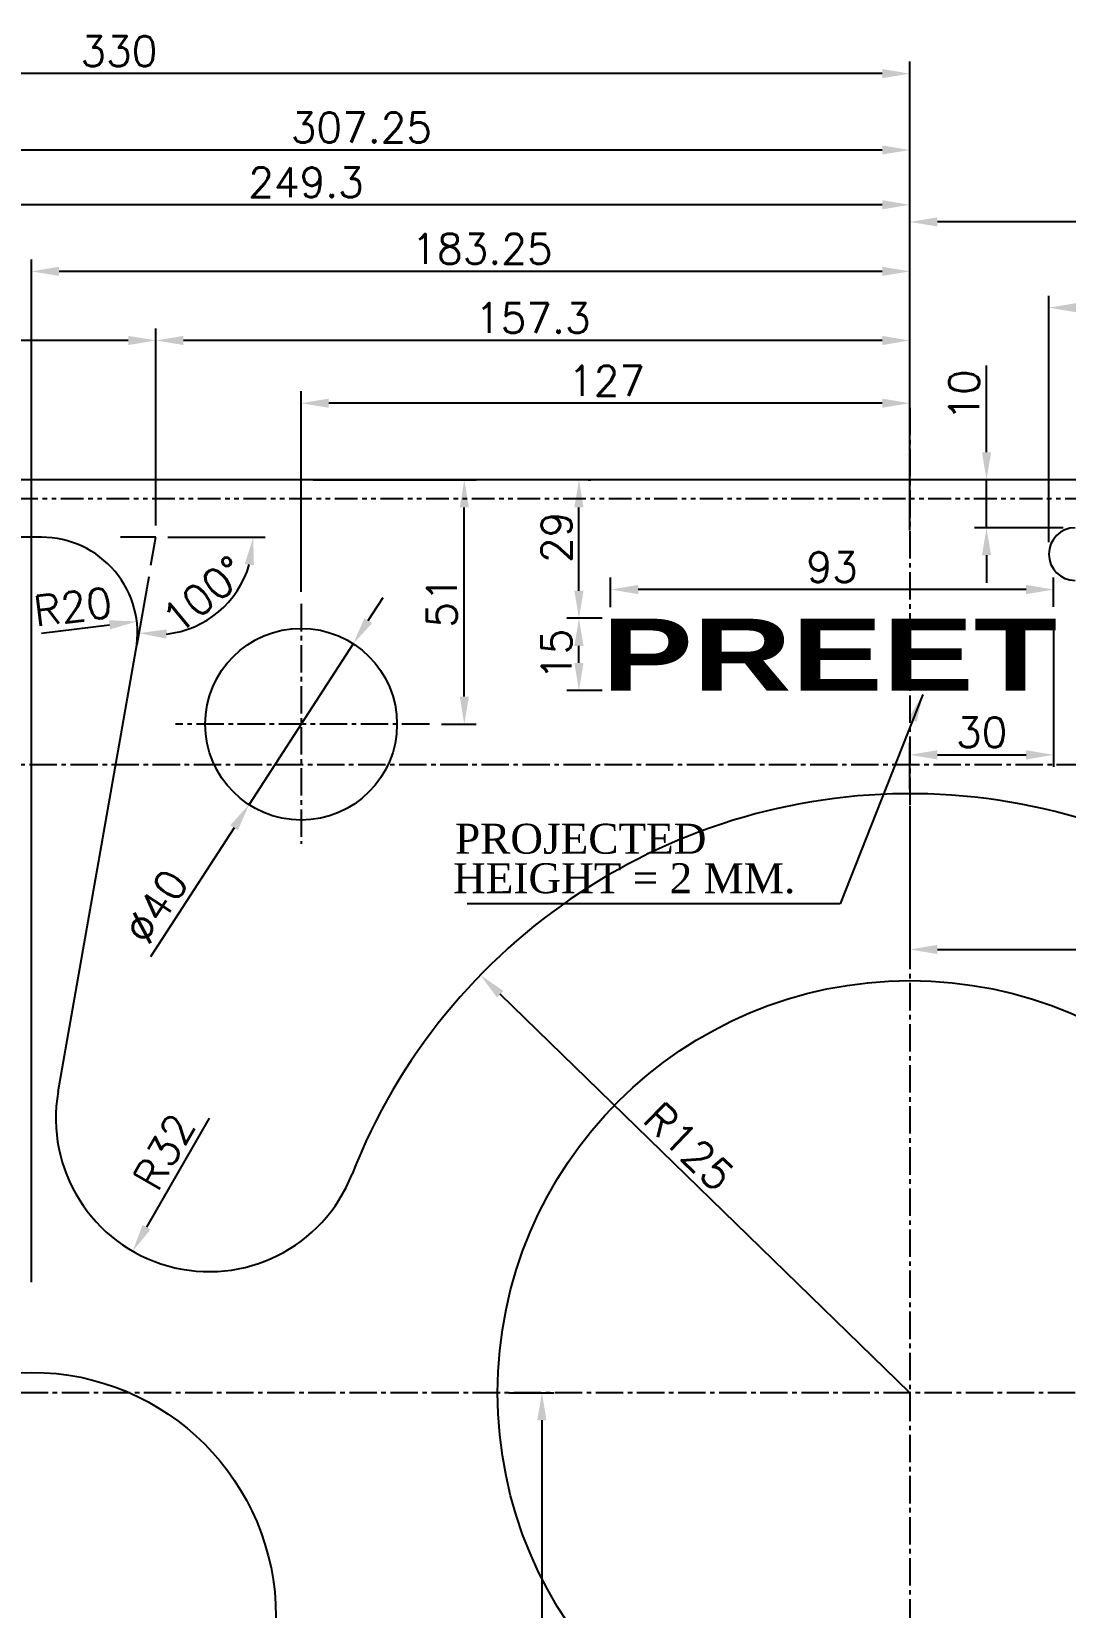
# Model space of a CAD drawing. Header units: millimetres. Extents: x -4466 to 20635, y -2270 to 9154.
# Drawn here: x 18551.4 to 18767.1, y 7878.8 to 8207.6 of the extents above; entities that cross this region are included whole.
import ezdxf
from ezdxf.enums import TextEntityAlignment as Align

# ---------------------------------------------------------------- set-up
doc = ezdxf.new("R2010")
doc.units = ezdxf.units.MM
doc.header["$LTSCALE"] = 0.3
doc.header["$PDSIZE"] = -50
doc.linetypes.add('CENTER2', pattern=[28.575, 19.05, -3.175, 3.175, -3.175])
doc.linetypes.add('PHANTOM2', pattern=[31.75, 15.875, -3.175, 3.175, -3.175, 3.175, -3.175])
for name, color, linetype in [('center', 1, 'CENTER2'), ('CHAIN ...', 8, 'PHANTOM2'), ('ht', 6, 'Continuous')]:
    doc.layers.add(name, color=color, linetype=linetype)
doc.styles.add('ARIAL-BLACK', font='')
doc.styles.add('ROMANTIC', font='romantic.ttf')
doc.styles.add('rs', font='romans.shx')
doc.styles.get('ARIAL-BLACK').set_extended_font_data('Arial Black')
doc.dimstyles.new('sarab', dxfattribs={"dimscale": 3, "dimtxt": 2.5, "dimasz": 2.3, "dimexe": 1, "dimexo": 1, "dimtad": 1, "dimdec": 3, "dimdsep": 46, "dimtxsty": 'rs', "dimcen": 0, "dimclrd": 1, "dimclre": 1, "dimclrt": 7, "dimadec": 3, "dimazin": 2, "dimtfac": 1, "dimtdec": 3, "dimtmove": 0, "dimatfit": 3, "dimfxl": 1, "dimarcsym": 0})
doc.dimstyles.new('sarab$0', dxfattribs={"dimscale": 3, "dimtxt": 2.5, "dimasz": 2.3, "dimexe": 1, "dimexo": 1, "dimtad": 1, "dimdec": 3, "dimdsep": 46, "dimtxsty": 'rs', "dimcen": 0, "dimclrd": 1, "dimclre": 1, "dimclrt": 7, "dimadec": 3, "dimazin": 2, "dimtfac": 1, "dimtdec": 3, "dimtmove": 0, "dimatfit": 3, "dimfxl": 1, "dimarcsym": 0})
doc.dimstyles.new('sarab$3', dxfattribs={"dimscale": 3, "dimtxt": 2.5, "dimasz": 2.3, "dimexe": 1, "dimexo": 1, "dimtad": 1, "dimdec": 3, "dimdsep": 46, "dimtxsty": 'rs', "dimcen": 0, "dimclrd": 1, "dimclre": 1, "dimclrt": 7, "dimadec": 3, "dimazin": 2, "dimtfac": 1, "dimtdec": 3, "dimtmove": 0, "dimatfit": 3, "dimfxl": 1, "dimarcsym": 0})
doc.dimstyles.new('sarab$4', dxfattribs={"dimscale": 3, "dimtxt": 2.5, "dimasz": 2.3, "dimexe": 1, "dimexo": 1, "dimtad": 1, "dimdec": 3, "dimdsep": 46, "dimtxsty": 'rs', "dimcen": 0, "dimclrd": 1, "dimclre": 1, "dimclrt": 7, "dimadec": 3, "dimazin": 2, "dimtfac": 1, "dimtdec": 3, "dimtmove": 0, "dimatfit": 2, "dimfxl": 1, "dimarcsym": 0})

# ---------------------------------------------------------------- blocks, each defined once
blk = doc.blocks.new('*D889')
at = {"color": 1, "lineweight": -2, "transparency": 16777216}
for p, q in [((18577.31, 8104.57), (18577.31, 8145.65)), ((18728.86, 8143.15), (18583.06, 8143.15)), ((18734.61, 8116.57), (18734.61, 8145.65))]:
    blk.add_line(p, q, dxfattribs=at)
at = {"color": 1, "transparency": 16777216}
for points in [[(18583.06, 8144.11), (18583.06, 8142.19), (18577.31, 8143.15)], [(18728.86, 8144.11), (18728.86, 8142.19), (18734.61, 8143.15)]]:
    blk.add_solid(points, dxfattribs=at)
at = {"layer": 'Defpoints', "color": 0, "transparency": 16777216}
for p in [(18577.31, 8143.15), (18734.61, 8114.07), (18577.31, 8102.07)]:
    blk.add_point(p, dxfattribs=at)
at = {"color": 7, "transparency": 16777216, "insert": (18655.96, 8147.84), "char_height": 6.25, "attachment_point": 5, "style": 'rs'}
blk.add_mtext('157.3', dxfattribs=at)
blk = doc.blocks.new('*D890')
at = {"color": 1, "lineweight": -2, "transparency": 16777216}
for p, q in [((18462.31, 8104.57), (18462.31, 8145.65)), ((18571.56, 8143.15), (18468.06, 8143.15)), ((18577.31, 8104.57), (18577.31, 8145.65))]:
    blk.add_line(p, q, dxfattribs=at)
at = {"color": 1, "transparency": 16777216}
for points in [[(18468.06, 8144.11), (18468.06, 8142.19), (18462.31, 8143.15)], [(18571.56, 8144.11), (18571.56, 8142.19), (18577.31, 8143.15)]]:
    blk.add_solid(points, dxfattribs=at)
at = {"layer": 'Defpoints', "color": 0, "transparency": 16777216}
for p in [(18462.31, 8143.15), (18462.31, 8102.07), (18577.31, 8102.07)]:
    blk.add_point(p, dxfattribs=at)
at = {"color": 7, "transparency": 16777216, "insert": (18520.6, 8147.84), "char_height": 6.25, "attachment_point": 5, "style": 'rs'}
blk.add_mtext('115', dxfattribs=at)
blk = doc.blocks.new('*D891')
at = {"color": 1, "lineweight": -2, "transparency": 16777216}
for p, q in [((18579.81, 8102.07), (18600.12, 8102.07)), ((18575.86, 8093.79), (18573.35, 8079.61))]:
    blk.add_line(p, q, dxfattribs=at)
blk.add_arc((18577.31, 8102.07), 20.31, 276.2777, 343.7223, dxfattribs=at)
at = {"color": 1, "transparency": 16777216}
for points in [[(18595.86, 8096.51), (18597.76, 8096.24), (18597.62, 8102.07)], [(18579.5, 8080.93), (18579.57, 8082.84), (18573.79, 8082.07)]]:
    blk.add_solid(points, dxfattribs=at)
at = {"layer": 'Defpoints', "color": 0, "transparency": 16777216}
for p in [(18569.9, 8102.07), (18577.31, 8102.07), (18577.31, 8102.07), (18576.29, 8096.25), (18594.28, 8090.91)]:
    blk.add_point(p, dxfattribs=at)
at = {"color": 7, "transparency": 16777216, "insert": (18587.34, 8090.09), "char_height": 6.25, "attachment_point": 5, "rotation": 39.9049, "style": 'rs'}
blk.add_mtext('100°', dxfattribs=at)
blk = doc.blocks.new('*D893')
at = {"color": 1, "lineweight": -2, "transparency": 16777216}
for p, q in [((18551.36, 7946.65), (18551.36, 8160.07)), ((18734.61, 8116.57), (18734.61, 8160.07)), ((18728.86, 8157.57), (18557.11, 8157.57))]:
    blk.add_line(p, q, dxfattribs=at)
at = {"color": 1, "transparency": 16777216}
for points in [[(18557.11, 8158.53), (18557.11, 8156.62), (18551.36, 8157.57)], [(18728.86, 8158.53), (18728.86, 8156.62), (18734.61, 8157.57)]]:
    blk.add_solid(points, dxfattribs=at)
at = {"layer": 'Defpoints', "color": 0, "transparency": 16777216}
for p in [(18551.36, 8157.57), (18734.61, 8114.07), (18551.36, 7944.15)]:
    blk.add_point(p, dxfattribs=at)
at = {"color": 7, "transparency": 16777216, "insert": (18645.34, 8162.26), "char_height": 6.25, "attachment_point": 5, "style": 'rs'}
blk.add_mtext('183.25', dxfattribs=at)
blk = doc.blocks.new('*D894')
at = {"color": 1, "lineweight": -2, "transparency": 16777216}
for p, q in [((18485.31, 8104.57), (18485.31, 8173.96)), ((18734.61, 8116.57), (18734.61, 8173.96)), ((18728.86, 8171.46), (18491.06, 8171.46))]:
    blk.add_line(p, q, dxfattribs=at)
at = {"color": 1, "transparency": 16777216}
for points in [[(18491.06, 8172.42), (18491.06, 8170.5), (18485.31, 8171.46)], [(18728.86, 8172.42), (18728.86, 8170.5), (18734.61, 8171.46)]]:
    blk.add_solid(points, dxfattribs=at)
at = {"layer": 'Defpoints', "color": 0, "transparency": 16777216}
for p in [(18485.31, 8171.46), (18734.61, 8114.07), (18485.31, 8102.07)]:
    blk.add_point(p, dxfattribs=at)
at = {"color": 7, "transparency": 16777216, "insert": (18608.64, 8176.15), "char_height": 6.25, "attachment_point": 5, "style": 'rs'}
blk.add_mtext('249.3', dxfattribs=at)
blk = doc.blocks.new('*D783')
at = {"color": 1, "lineweight": -2, "transparency": 16777216}
for p, q in [((18427.36, 7961.91), (18427.36, 8185.39)), ((18734.61, 8172.89), (18734.61, 8185.39)), ((18728.86, 8182.89), (18433.11, 8182.89))]:
    blk.add_line(p, q, dxfattribs=at)
at = {"color": 1, "transparency": 16777216}
for points in [[(18433.11, 8183.85), (18433.11, 8181.94), (18427.36, 8182.89)], [(18728.86, 8183.85), (18728.86, 8181.94), (18734.61, 8182.89)]]:
    blk.add_solid(points, dxfattribs=at)
at = {"layer": 'Defpoints', "color": 0, "transparency": 16777216}
for p in [(18427.36, 8182.89), (18734.61, 8170.39), (18427.36, 7959.41)]:
    blk.add_point(p, dxfattribs=at)
at = {"color": 7, "transparency": 16777216, "insert": (18620.19, 8187.58), "char_height": 6.25, "attachment_point": 5, "style": 'rs'}
blk.add_mtext('307.25', dxfattribs=at)
blk = doc.blocks.new('*D792')
at = {"color": 1, "lineweight": -2, "transparency": 16777216}
for p, q in [((18750.61, 8119.82), (18750.61, 8137.92)), ((18761.11, 8114.07), (18748.11, 8114.07)), ((18750.61, 8104.07), (18750.61, 8114.07)), ((18766.61, 8104.07), (18748.11, 8104.07)), ((18750.61, 8098.32), (18750.61, 8092.57))]:
    blk.add_line(p, q, dxfattribs=at)
at = {"color": 1, "transparency": 16777216}
for points in [[(18749.65, 8119.82), (18751.57, 8119.82), (18750.61, 8114.07)], [(18749.65, 8098.32), (18751.57, 8098.32), (18750.61, 8104.07)]]:
    blk.add_solid(points, dxfattribs=at)
at = {"layer": 'Defpoints', "color": 0, "transparency": 16777216}
for p in [(18763.61, 8114.07), (18750.61, 8104.07), (18769.11, 8104.07)]:
    blk.add_point(p, dxfattribs=at)
at = {"color": 7, "transparency": 16777216, "insert": (18745.92, 8131.75), "char_height": 6.25, "attachment_point": 5, "rotation": 90, "style": 'rs'}
blk.add_mtext('10', dxfattribs=at)
blk = doc.blocks.new('*D900')
at = {"color": 1, "lineweight": -2, "transparency": 16777216}
for p, q in [((18734.61, 8116.57), (18734.61, 8170.39)), ((18914.61, 8103.57), (18914.61, 8170.39)), ((18908.86, 8167.89), (18740.36, 8167.89))]:
    blk.add_line(p, q, dxfattribs=at)
at = {"color": 1, "transparency": 16777216}
for points in [[(18740.36, 8168.85), (18740.36, 8166.93), (18734.61, 8167.89)], [(18908.86, 8168.85), (18908.86, 8166.93), (18914.61, 8167.89)]]:
    blk.add_solid(points, dxfattribs=at)
at = {"layer": 'Defpoints', "color": 0, "transparency": 16777216}
for p in [(18734.61, 8167.89), (18734.61, 8114.07), (18914.61, 8101.07)]:
    blk.add_point(p, dxfattribs=at)
at = {"color": 7, "transparency": 16777216, "insert": (18825.88, 8172.58), "char_height": 6.25, "attachment_point": 5, "style": 'rs'}
blk.add_mtext('180', dxfattribs=at)
blk = doc.blocks.new('*D901')
at = {"color": 1, "lineweight": -2, "transparency": 16777216}
for p, q in [((18763.61, 8101.07), (18763.61, 8152.49)), ((18914.61, 8116.57), (18914.61, 8152.49)), ((18908.86, 8149.99), (18769.36, 8149.99))]:
    blk.add_line(p, q, dxfattribs=at)
at = {"color": 1, "transparency": 16777216}
for points in [[(18769.36, 8150.95), (18769.36, 8149.03), (18763.61, 8149.99)], [(18908.86, 8150.95), (18908.86, 8149.03), (18914.61, 8149.99)]]:
    blk.add_solid(points, dxfattribs=at)
at = {"layer": 'Defpoints', "color": 0, "transparency": 16777216}
for p in [(18763.61, 8149.99), (18914.61, 8114.07), (18763.61, 8098.57)]:
    blk.add_point(p, dxfattribs=at)
at = {"color": 7, "transparency": 16777216, "insert": (18839.11, 8154.68), "char_height": 6.25, "attachment_point": 5, "style": 'rs'}
blk.add_mtext('151', dxfattribs=at)
blk = doc.blocks.new('*D807')
at = {"color": 1, "lineweight": -2, "transparency": 16777216}
blk.add_line((18553.48, 8082.07), (18567.62, 8083.81), dxfattribs=at)
at = {"color": 1, "transparency": 16777216}
blk.add_solid([(18567.51, 8084.76), (18567.74, 8082.85), (18573.33, 8084.51)], dxfattribs=at)
at = {"layer": 'Defpoints', "color": 0, "transparency": 16777216}
for p in [(18573.33, 8084.51), (18553.48, 8082.07)]:
    blk.add_point(p, dxfattribs=at)
at = {"color": 7, "transparency": 16777216, "insert": (18559.98, 8087.59), "char_height": 6.25, "attachment_point": 5, "rotation": 6.9983, "style": 'rs'}
blk.add_mtext('R20', dxfattribs=at)
blk = doc.blocks.new('*D819')
at = {"color": 1, "lineweight": -2, "transparency": 16777216}
for p, q in [((18670.39, 8085.17), (18663.08, 8085.17)), ((18665.58, 8075.86), (18665.58, 8079.42)), ((18670.39, 8070.11), (18663.08, 8070.11))]:
    blk.add_line(p, q, dxfattribs=at)
at = {"color": 1, "transparency": 16777216}
for points in [[(18664.62, 8079.42), (18666.53, 8079.42), (18665.58, 8085.17)], [(18664.62, 8075.86), (18666.53, 8075.86), (18665.58, 8070.11)]]:
    blk.add_solid(points, dxfattribs=at)
at = {"layer": 'Defpoints', "color": 0, "transparency": 16777216}
for p in [(18665.58, 8085.17), (18672.89, 8085.17), (18672.89, 8070.11)]:
    blk.add_point(p, dxfattribs=at)
at = {"color": 7, "transparency": 16777216, "insert": (18660.89, 8077.64), "char_height": 6.25, "attachment_point": 5, "rotation": 90, "style": 'rs'}
blk.add_mtext('15', dxfattribs=at)
blk = doc.blocks.new('*D820')
at = {"color": 1, "lineweight": -2, "transparency": 16777216}
for p, q in [((18764.61, 8085.07), (18764.61, 8054.18)), ((18734.61, 8049.48), (18734.61, 8059.18)), ((18740.36, 8056.68), (18758.86, 8056.68))]:
    blk.add_line(p, q, dxfattribs=at)
at = {"color": 1, "transparency": 16777216}
for points in [[(18740.36, 8057.64), (18740.36, 8055.72), (18734.61, 8056.68)], [(18758.86, 8057.64), (18758.86, 8055.72), (18764.61, 8056.68)]]:
    blk.add_solid(points, dxfattribs=at)
at = {"layer": 'Defpoints', "color": 0, "transparency": 16777216}
for p in [(18764.61, 8087.57), (18764.61, 8056.68), (18734.61, 8046.98)]:
    blk.add_point(p, dxfattribs=at)
at = {"color": 7, "transparency": 16777216, "insert": (18749.61, 8061.37), "char_height": 6.25, "attachment_point": 5, "style": 'rs'}
blk.add_mtext('30', dxfattribs=at)
blk = doc.blocks.new('*D821')
at = {"color": 1, "lineweight": -2, "transparency": 16777216}
for p, q in [((18667.5, 8114.07), (18668.08, 8114.07)), ((18665.58, 8090.92), (18665.58, 8108.32)), ((18667.89, 8085.17), (18663.08, 8085.17))]:
    blk.add_line(p, q, dxfattribs=at)
at = {"color": 1, "transparency": 16777216}
for points in [[(18664.62, 8108.32), (18666.53, 8108.32), (18665.58, 8114.07)], [(18664.62, 8090.92), (18666.53, 8090.92), (18665.58, 8085.17)]]:
    blk.add_solid(points, dxfattribs=at)
at = {"layer": 'Defpoints', "color": 0, "transparency": 16777216}
for p in [(18665, 8114.07), (18665.58, 8114.07), (18670.39, 8085.17)]:
    blk.add_point(p, dxfattribs=at)
at = {"color": 7, "transparency": 16777216, "insert": (18660.89, 8102.07), "char_height": 6.25, "attachment_point": 5, "rotation": 90, "style": 'rs'}
blk.add_mtext('29', dxfattribs=at)
blk = doc.blocks.new('*D822')
at = {"color": 1, "lineweight": -2, "transparency": 16777216}
for p, q in [((18672.19, 8087.49), (18672.19, 8093.67)), ((18764.61, 8087.57), (18764.61, 8093.67)), ((18758.86, 8091.17), (18677.94, 8091.17))]:
    blk.add_line(p, q, dxfattribs=at)
at = {"color": 1, "transparency": 16777216}
for points in [[(18677.94, 8092.13), (18677.94, 8090.21), (18672.19, 8091.17)], [(18758.86, 8092.13), (18758.86, 8090.21), (18764.61, 8091.17)]]:
    blk.add_solid(points, dxfattribs=at)
at = {"layer": 'Defpoints', "color": 0, "transparency": 16777216}
for p in [(18672.19, 8091.17), (18672.19, 8084.99), (18764.61, 8085.07)]:
    blk.add_point(p, dxfattribs=at)
at = {"color": 7, "transparency": 16777216, "insert": (18718.4, 8095.86), "char_height": 6.25, "attachment_point": 5, "style": 'rs'}
blk.add_mtext('93', dxfattribs=at)
blk = doc.blocks.new('*D989')
at = {"layer": 'Defpoints', "color": 0, "transparency": 16777216}
for p in [(18734.61, 8048.57), (18834.61, 8033.33), (18834.61, 8016.06)]:
    blk.add_point(p, dxfattribs=at)
at = {"layer": 'ht', "color": 1, "lineweight": -2, "transparency": 16777216}
for p, q in [((18734.61, 8046.07), (18734.61, 8013.56)), ((18834.61, 8030.83), (18834.61, 8013.56)), ((18740.36, 8016.06), (18828.86, 8016.06))]:
    blk.add_line(p, q, dxfattribs=at)
at = {"layer": 'ht', "color": 1, "transparency": 16777216}
for points in [[(18740.36, 8017.02), (18740.36, 8015.1), (18734.61, 8016.06)], [(18828.86, 8017.02), (18828.86, 8015.1), (18834.61, 8016.06)]]:
    blk.add_solid(points, dxfattribs=at)
at = {"layer": 'ht', "color": 7, "transparency": 16777216, "insert": (18784.61, 8020.75), "char_height": 6.25, "attachment_point": 5, "style": 'rs'}
blk.add_mtext('100', dxfattribs=at)
blk = doc.blocks.new('_DatumFilled')
at = {"color": 0, "linetype": 'ByBlock'}
blk.add_solid([(0, 0.577), (-1, 0), (0, -0.577)], dxfattribs=at)
blk = doc.blocks.new('*D990')
at = {"layer": 'Defpoints', "color": 0, "transparency": 16777216}
for p in [(18404.61, 8198.83), (18734.61, 8170.39), (18404.61, 8076.68)]:
    blk.add_point(p, dxfattribs=at)
at = {"layer": 'ht', "color": 1, "lineweight": -2, "transparency": 16777216}
for p, q in [((18404.61, 8079.18), (18404.61, 8201.33)), ((18728.86, 8198.83), (18410.36, 8198.83)), ((18734.61, 8172.89), (18734.61, 8201.33))]:
    blk.add_line(p, q, dxfattribs=at)
at = {"layer": 'ht', "color": 1, "transparency": 16777216}
for points in [[(18410.36, 8199.79), (18410.36, 8197.87), (18404.61, 8198.83)], [(18728.86, 8199.79), (18728.86, 8197.87), (18734.61, 8198.83)]]:
    blk.add_solid(points, dxfattribs=at)
at = {"layer": 'ht', "color": 7, "transparency": 16777216, "insert": (18569.61, 8203.52), "char_height": 6.25, "attachment_point": 5, "style": 'rs'}
blk.add_mtext('330', dxfattribs=at)
blk = doc.blocks.new('*D948')
at = {"color": 1, "lineweight": -2, "transparency": 16777216}
for p, q in [((18651.11, 7923.57), (18660.34, 7923.57)), ((18657.84, 7917.82), (18657.84, 7790.32)), ((18645.13, 7784.57), (18660.34, 7784.57))]:
    blk.add_line(p, q, dxfattribs=at)
at = {"color": 1, "transparency": 16777216}
for points in [[(18656.88, 7917.82), (18658.8, 7917.82), (18657.84, 7923.57)], [(18656.88, 7790.32), (18658.8, 7790.32), (18657.84, 7784.57)]]:
    blk.add_solid(points, dxfattribs=at)
at = {"layer": 'Defpoints', "color": 0, "transparency": 16777216}
for p in [(18648.61, 7923.57), (18642.63, 7784.57), (18657.84, 7784.57)]:
    blk.add_point(p, dxfattribs=at)
at = {"color": 7, "transparency": 16777216, "insert": (18653.15, 7854.07), "char_height": 6.25, "attachment_point": 5, "rotation": 90, "style": 'rs'}
blk.add_mtext('139', dxfattribs=at)
blk = doc.blocks.new('*D833')
at = {"color": 1, "lineweight": -2, "transparency": 16777216}
for p, q in [((18607.61, 8090.66), (18607.61, 8132.56)), ((18728.86, 8130.06), (18613.36, 8130.06)), ((18734.61, 8103.48), (18734.61, 8132.56))]:
    blk.add_line(p, q, dxfattribs=at)
at = {"color": 1, "transparency": 16777216}
for points in [[(18613.36, 8131.02), (18613.36, 8129.11), (18607.61, 8130.06)], [(18728.86, 8131.02), (18728.86, 8129.11), (18734.61, 8130.06)]]:
    blk.add_solid(points, dxfattribs=at)
at = {"layer": 'Defpoints', "color": 0, "transparency": 16777216}
for p in [(18607.61, 8130.06), (18734.61, 8100.98), (18607.61, 8088.16)]:
    blk.add_point(p, dxfattribs=at)
at = {"color": 7, "transparency": 16777216, "insert": (18671.33, 8134.75), "char_height": 6.25, "attachment_point": 5, "style": 'rs'}
blk.add_mtext('127', dxfattribs=at)
blk = doc.blocks.new('*D1003')
at = {"color": 1, "lineweight": -2, "transparency": 16777216}
for p, q in [((18610.11, 8114.07), (18644.16, 8114.07)), ((18641.66, 8068.82), (18641.66, 8108.32)), ((18636.87, 8063.07), (18644.16, 8063.07))]:
    blk.add_line(p, q, dxfattribs=at)
at = {"color": 1, "transparency": 16777216}
for points in [[(18640.71, 8108.32), (18642.62, 8108.32), (18641.66, 8114.07)], [(18640.71, 8068.82), (18642.62, 8068.82), (18641.66, 8063.07)]]:
    blk.add_solid(points, dxfattribs=at)
at = {"layer": 'Defpoints', "color": 0, "transparency": 16777216}
for p in [(18607.61, 8114.07), (18641.66, 8114.07), (18634.37, 8063.07)]:
    blk.add_point(p, dxfattribs=at)
at = {"color": 7, "transparency": 16777216, "insert": (18636.98, 8088.57), "char_height": 6.25, "attachment_point": 5, "rotation": 90, "style": 'rs'}
blk.add_mtext('51', dxfattribs=at)
blk = doc.blocks.new('*D1004')
at = {"color": 1, "lineweight": -2, "transparency": 16777216}
for p, q in [((18621.62, 8084.68), (18624.74, 8089.51)), ((18618.49, 8079.85), (18596.74, 8046.29)), ((18593.61, 8041.46), (18576.19, 8014.56))]:
    blk.add_line(p, q, dxfattribs=at)
at = {"color": 1, "transparency": 16777216}
for points in [[(18620.81, 8085.2), (18622.42, 8084.16), (18618.49, 8079.85)], [(18592.81, 8041.98), (18594.42, 8040.94), (18596.74, 8046.29)]]:
    blk.add_solid(points, dxfattribs=at)
at = {"layer": 'Defpoints', "color": 0, "transparency": 16777216}
for p in [(18618.49, 8079.85), (18596.74, 8046.29)]:
    blk.add_point(p, dxfattribs=at)
at = {"color": 7, "transparency": 16777216, "insert": (18577.39, 8025.04), "char_height": 6.25, "attachment_point": 5, "rotation": 57.058, "style": 'rs'}
blk.add_mtext('∅40', dxfattribs=at)
blk = doc.blocks.new('*D1007')
at = {"color": 1, "lineweight": -2, "transparency": 16777216}
blk.add_arc((18338.35, 7923.57), 53.96, 6.1087, 53.8913, dxfattribs=at)
at = {"color": 1, "transparency": 16777216}
for points in [[(18369.63, 7966.36), (18370.68, 7967.96), (18365.33, 7970.3)], [(18392.96, 7929.36), (18391.05, 7929.26), (18392.31, 7923.57)]]:
    blk.add_solid(points, dxfattribs=at)
at = {"layer": 'Defpoints', "color": 0, "transparency": 16777216}
for p in [(18403.36, 8036.17), (18389.06, 7942.02), (18291.11, 7923.57), (18338.31, 7923.5), (18923.43, 7923.57)]:
    blk.add_point(p, dxfattribs=at)
at = {"color": 7, "transparency": 16777216, "insert": (18389.14, 7952.89), "char_height": 6.25, "attachment_point": 5, "rotation": 300, "style": 'rs'}
blk.add_mtext('60°', dxfattribs=at)
blk = doc.blocks.new('*D1010')
at = {"color": 1, "lineweight": -2, "transparency": 16777216}
blk.add_line((18588.43, 7980.84), (18575.34, 7958.09), dxfattribs=at)
at = {"color": 1, "transparency": 16777216}
blk.add_solid([(18574.51, 7958.56), (18576.17, 7957.61), (18572.47, 7953.1)], dxfattribs=at)
at = {"layer": 'Defpoints', "color": 0, "transparency": 16777216}
for p in [(18588.43, 7980.84), (18572.47, 7953.1)]:
    blk.add_point(p, dxfattribs=at)
at = {"color": 7, "transparency": 16777216, "insert": (18579.01, 7973.86), "char_height": 6.25, "attachment_point": 5, "rotation": 60.0791, "style": 'rs'}
blk.add_mtext('R32', dxfattribs=at)
blk = doc.blocks.new('*D1011')
at = {"color": 1, "lineweight": -2, "transparency": 16777216}
blk.add_line((18734.61, 7923.57), (18649.14, 8006.72), dxfattribs=at)
at = {"color": 1, "transparency": 16777216}
blk.add_solid([(18649.81, 8007.41), (18648.47, 8006.04), (18645.02, 8010.73)], dxfattribs=at)
at = {"layer": 'Defpoints', "color": 0, "transparency": 16777216}
for p in [(18645.02, 8010.73), (18734.61, 7923.57)]:
    blk.add_point(p, dxfattribs=at)
at = {"color": 7, "transparency": 16777216, "insert": (18688.53, 7974.94), "char_height": 6.25, "attachment_point": 5, "rotation": 315.7887, "style": 'rs'}
blk.add_mtext('R125', dxfattribs=at)

msp = doc.modelspace()

# ---------------------------------------------------------------- linework, layer by layer
for p, q in [((18891.61478, 8114.06958), (18320.61478, 8114.06958)), ((18553.47971, 8102.06958), (18474.40584, 8102.06958)), ((18577.31478, 8102.06958), (18569.90312, 8102.06958)), ((18576.28915, 8096.25294), (18577.31478, 8102.06958)), ((18556.918, 7986.39368), (18573.35834, 8079.63146))]:
    msp.add_line(p, q)
for centre, radius in [((18607.61478, 8063.06958), 20), ((18734.61478, 7923.56958), 86), ((18551.36478, 7876.81958), 51)]:
    msp.add_circle(centre, radius)
for centre, radius, start, end in [((18769.11478, 8098.56958), 5.5, 90, 270), ((18553.47971, 8082.06958), 20, 350, 90), ((18734.61478, 7923.56958), 125, 237.2562128, 158.6071747), ((18588.43185, 7980.83693), 32, 170, 338.6071747)]:
    msp.add_arc(centre, radius, start, end)
at = {"layer": 'center'}
for p, q in [((18734.61478, 8129.08432), (18734.61478, 7727.79505)), ((18607.61478, 8088.16449), (18607.61478, 8038.09172)), ((18634.36663, 8063.06958), (18581.42646, 8063.06958)), ((18856.67372, 8054.56958), (18380.50483, 8054.56958)), ((18923.42755, 7923.56958), (18291.11496, 7923.56958))]:
    msp.add_line(p, q, dxfattribs=at)
at = {"layer": 'CHAIN ...'}
msp.add_line((18895.61478, 8110.06958), (18320.61478, 8110.06958), dxfattribs=at)

# ---------------------------------------------------------------- texts
at = {"style": 'ARIAL-BLACK', "width": 1.236616}
msp.add_text('PREET', height=15, dxfattribs=at).set_placement((18670.34265, 8070.08215), (18765.35377, 8070.08215), align=Align.FIT)
at = {"color": 7, "char_height": 6.25, "attachment_point": 1, "style": 'ROMANTIC'}
for s, insert in [('PROJECTED', (18639.71808, 8042.30514)), ('HEIGHT = 2 MM.', (18639.32031, 8034.05741))]:
    msp.add_mtext(s, dxfattribs=dict(at, insert=insert))

# ---------------------------------------------------------------- dimensions: what is measured, and where the dimension line sits
for base, p1, p2, picture, middle in [((18427.36478, 8182.89374), (18734.61478, 8170.38828), (18427.36478, 7959.40993), '*D783', (18620.18556, 8182.89374)), ((18485.31478, 8171.46311), (18734.61478, 8114.06958), (18485.31478, 8102.06958), '*D894', (18608.64451, 8171.46311)), ((18734.61478, 8167.88828), (18914.61478, 8101.06958), (18734.61478, 8114.06958), '*D900', (18825.88325, 8167.88828)), ((18551.36478, 8157.57438), (18734.61478, 8114.06958), (18551.36478, 7944.15157), '*D893', (18645.33706, 8157.57438)), ((18462.31478, 8143.15145), (18577.31478, 8102.06958), (18462.31478, 8102.06958), '*D890', (18520.59586, 8143.15145)), ((18577.31478, 8143.15145), (18734.61478, 8114.06958), (18577.31478, 8102.06958), '*D889', (18655.96478, 8143.15145)), ((18607.61478, 8130.06399), (18734.61478, 8100.98213), (18607.61478, 8088.16449), '*D833', (18671.32939, 8130.06399))]:
    dim = msp.add_linear_dim(base=base, p1=p1, p2=p2, dimstyle='sarab', override={"dimscale": 2.5, "dimdec": 2, "dimadec": 2, "dimtdec": 2, "dimatfit": 0})
    dim.commit()
    dim.dimension.update_dxf_attribs({"geometry": picture, "text_midpoint": middle, "dimtype": 160})
for base, p1, p2, override, picture, middle in [((18763.61478, 8149.99248), (18914.61478, 8114.06958), (18763.61478, 8098.56958), {"dimscale": 2.5, "dimdec": 2, "dimadec": 2, "dimtdec": 2, "dimatfit": 0}, '*D901', (18839.11478, 8154.67998)), ((18764.61478, 8056.6775), (18734.61478, 8046.9822), (18764.61478, 8087.56958), {"dimscale": 2.5, "dimdec": 2, "dimcen": 2.5, "dimadec": 2, "dimtdec": 2}, '*D820', (18749.61478, 8061.365))]:
    dim = msp.add_linear_dim(base=base, p1=p1, p2=p2, dimstyle='sarab', override=override)
    dim.commit()
    dim.dimension.update_dxf_attribs({"geometry": picture, "text_midpoint": middle})
for base, p1, p2, override, picture, middle in [((18750.60698, 8104.06958), (18763.61478, 8114.06958), (18769.11478, 8104.06958), {"dimscale": 2.5, "dimdec": 2, "dimadec": 2, "dimtdec": 2, "dimatfit": 0}, '*D792', (18750.60698, 8131.74518)), ((18665.57596, 8114.06958), (18670.39377, 8085.16946), (18664.9986, 8114.06958), {"dimscale": 2.5, "dimdec": 0, "dimcen": 2.5, "dimadec": 2, "dimtdec": 2}, '*D821', (18665.57596, 8102.06958))]:
    dim = msp.add_linear_dim(base=base, p1=p1, p2=p2, angle=90, dimstyle='sarab', override=override)
    dim.commit()
    dim.dimension.update_dxf_attribs({"geometry": picture, "text_midpoint": middle, "dimtype": 160})
for base, p1, p2, dimstyle, override, picture, middle in [((18641.66456, 8114.06958), (18634.36663, 8063.06958), (18607.61478, 8114.06958), 'sarab$0', {"dimscale": 2.5, "dimdec": 2, "dimadec": 2, "dimtdec": 2, "dimatfit": 0}, '*D1003', (18636.97706, 8088.56958)), ((18657.84211, 7784.56958), (18648.61478, 7923.56958), (18642.62869, 7784.56958), 'sarab', {"dimscale": 2.5, "dimtoh": 1, "dimdec": 2, "dimcen": 2.5, "dimadec": 1, "dimtdec": 2, "dimldrblk": 'DatumFilled'}, '*D948', (18653.15461, 7854.06958))]:
    dim = msp.add_linear_dim(base=base, p1=p1, p2=p2, angle=90, dimstyle=dimstyle, override=override)
    dim.commit()
    dim.dimension.update_dxf_attribs({"geometry": picture, "text_midpoint": middle})
dim = msp.add_angular_dim_2l(base=(18594.28152, 8090.91039), line1=((18576.28915, 8096.25294), (18577.31478, 8102.06958)), line2=((18577.31478, 8102.06958), (18569.90312, 8102.06958)), dimstyle='sarab', override={"dimscale": 2.5, "dimdec": 2, "dimadec": 2, "dimtdec": 2, "dimatfit": 0})
dim.commit()
dim.dimension.update_dxf_attribs({"geometry": '*D891', "text_midpoint": (18590.34241, 8086.49144), "dimtype": 162})
dim = msp.add_linear_dim(base=(18672.1944, 8091.17135), p1=(18764.61478, 8085.06958), p2=(18672.1944, 8084.99088), text='93', dimstyle='sarab', override={"dimscale": 2.5, "dimdec": 2, "dimcen": 2.5, "dimadec": 2, "dimtdec": 2})
dim.commit()
dim.dimension.update_dxf_attribs({"geometry": '*D822', "text_midpoint": (18718.40459, 8091.17135), "dimtype": 160})
dim = msp.add_radius_dim(center=(18553.47971, 8082.06958), mpoint=(18573.33071, 8084.50637), dimstyle='sarab', override={"dimscale": 2.5, "dimdec": 2, "dimadec": 2, "dimtdec": 2, "dimatfit": 0})
dim.commit()
dim.dimension.update_dxf_attribs({"geometry": '*D807', "text_midpoint": (18559.98051, 8087.59027)})
dim = msp.add_diameter_dim_2p(p1=(18618.49058, 8079.85402), p2=(18596.73899, 8046.28515), dimstyle='sarab$3', override={"dimscale": 2.5, "dimdec": 2, "dimadec": 2, "dimtdec": 2, "dimatfit": 0})
dim.commit()
dim.dimension.update_dxf_attribs({"geometry": '*D1004', "text_midpoint": (18581.32372, 8022.49502), "dimtype": 163})
dim = msp.add_linear_dim(base=(18665.57596, 8085.16946), p1=(18672.89377, 8070.1129), p2=(18672.89377, 8085.16946), angle=90, text='15', dimstyle='sarab', override={"dimscale": 2.5, "dimdec": 2, "dimadec": 2, "dimtdec": 2, "dimatfit": 0})
dim.commit()
dim.dimension.update_dxf_attribs({"geometry": '*D819', "text_midpoint": (18660.88846, 8077.64118)})
dim = msp.add_angular_dim_2l(base=(18389.05785, 7942.02407), line1=((18923.42755, 7923.56958), (18291.11496, 7923.56958)), line2=((18403.36376, 8036.1688), (18338.31416, 7923.49959)), dimstyle='sarab', override={"dimscale": 2.5, "dimdec": 2, "dimadec": 2, "dimtdec": 2, "dimatfit": 0})
dim.commit()
dim.dimension.update_dxf_attribs({"geometry": '*D1007', "text_midpoint": (18389.14246, 7952.89199)})
for center, mpoint, picture, middle in [((18734.61478, 7923.56958), (18645.01818, 8010.73292), '*D1011', (18685.26307, 7971.58101)), ((18588.43185, 7980.83693), (18572.47011, 7953.10207), '*D1010', (18583.0697, 7971.51975))]:
    dim = msp.add_radius_dim(center=center, mpoint=mpoint, dimstyle='sarab$4', override={"dimscale": 2.5, "dimdec": 2, "dimadec": 2, "dimtdec": 2, "dimatfit": 0})
    dim.commit()
    dim.dimension.update_dxf_attribs({"geometry": picture, "text_midpoint": middle, "dimtype": 164})
at = {"layer": 'ht'}
dim = msp.add_linear_dim(base=(18404.61478, 8198.82786), p1=(18734.61478, 8170.38828), p2=(18404.61478, 8076.67689), dimstyle='sarab', override={"dimscale": 2.5, "dimtoh": 1, "dimdec": 2, "dimcen": 2.5, "dimadec": 1, "dimtdec": 2, "dimldrblk": 'DatumFilled'}, dxfattribs=at)
dim.commit()
dim.dimension.update_dxf_attribs({"geometry": '*D990', "text_midpoint": (18569.61478, 8198.82786), "dimtype": 160})
dim = msp.add_linear_dim(base=(18834.61478, 8016.05773), p1=(18734.61478, 8048.56958), p2=(18834.61478, 8033.32971), dimstyle='sarab', override={"dimscale": 2.5, "dimtoh": 1, "dimdec": 2, "dimcen": 2.5, "dimadec": 1, "dimtdec": 2, "dimldrblk": 'DatumFilled'}, dxfattribs=at)
dim.commit()
dim.dimension.update_dxf_attribs({"geometry": '*D989', "text_midpoint": (18784.61478, 8020.74523)})

# ---------------------------------------------------------------- leaders
msp.add_leader([(18737.30012, 8069.25913), (18720.07402, 8025.60504), (18642.25026, 8025.60504)], dimstyle='sarab', override={"dimscale": 2.5, "dimgap": 0.625, "dimtad": 0, "dimtoh": 1, "dimdec": 2, "dimcen": 2.5, "dimadec": 1, "dimtdec": 2}, dxfattribs=at)

doc.saveas('drawing.dxf')
